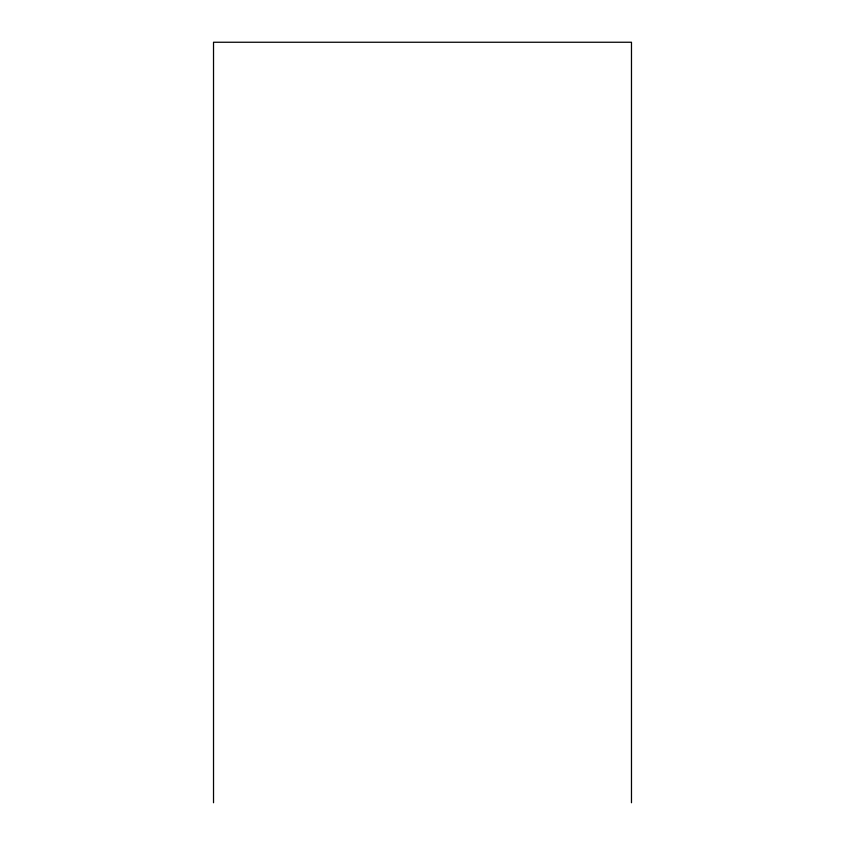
<?xml version="1.0" encoding="UTF-8"?>
<svg xmlns="http://www.w3.org/2000/svg" width="845" height="845" viewBox="0 0 845 845"><rect width="100%" height="100%" fill="white"/><g stroke="black" fill="none" stroke-linecap="round" stroke-linejoin="round"><path stroke-width="1.27" d="M631.479 802.75L631.479 42.25L213.521 42.25L213.521 802.75"/></g></svg>
